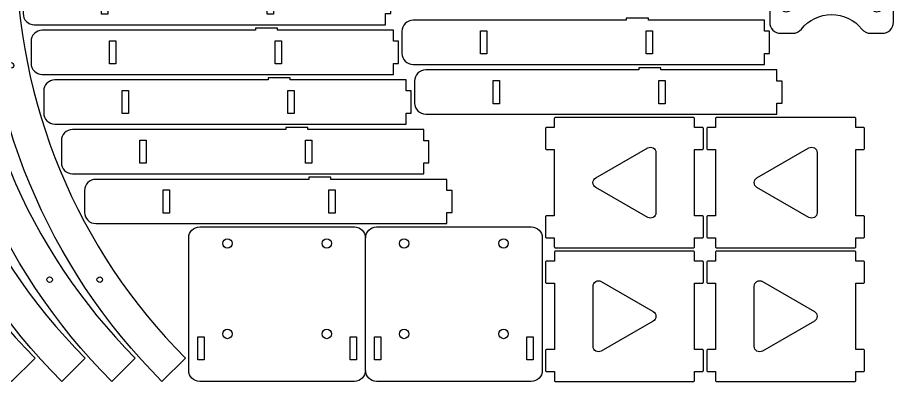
# Model space of a CAD drawing. Extents: x 1062 to 2256, y 2005 to 2885.
# Drawn here: x 1463 to 2256, y 2005 to 2334 of the extents above; entities that cross this region are included whole.
import ezdxf

# ---------------------------------------------------------------- set-up
doc = ezdxf.new("R2010")
doc.units = 0

# ---------------------------------------------------------------- blocks, each defined once
blk = doc.blocks.new('Part1627925601', base_point=(-553.11, -391.11))
at = {"layer": '1'}
blk.add_lwpolyline([(-369.9, 369.9, 0.414214), (-369.9, -369.9), (-391.11, -391.11, -0.414214), (-391.11, 391.11)], format="xyb", close=True, dxfattribs=at)
for centre in [(-447.43, 298.96), (-527.77, 104.98), (-527.77, -104.98), (-447.43, -298.96)]:
    blk.add_circle(centre, 2.5, dxfattribs=at)
blk = doc.blocks.new('Part320841708', base_point=(-553.11, -391.11))
at = {"layer": '1'}
blk.add_lwpolyline([(-369.9, 369.9, 0.414214), (-369.9, -369.9), (-391.11, -391.11, -0.414214), (-391.11, 391.11)], format="xyb", close=True, dxfattribs=at)
for centre in [(-447.43, 298.96), (-527.77, 104.98), (-527.77, -104.98), (-447.43, -298.96)]:
    blk.add_circle(centre, 2.5, dxfattribs=at)
blk = doc.blocks.new('Part1503427488', base_point=(-553.11, -391.11))
at = {"layer": '1'}
blk.add_lwpolyline([(-369.9, 369.9, 0.414214), (-369.9, -369.9), (-391.11, -391.11, -0.414214), (-391.11, 391.11)], format="xyb", close=True, dxfattribs=at)
for centre in [(-447.43, 298.96), (-527.77, 104.98), (-527.77, -104.98), (-447.43, -298.96)]:
    blk.add_circle(centre, 2.5, dxfattribs=at)
blk = doc.blocks.new('Part1490661415', base_point=(-553.11, -391.11))
at = {"layer": '1'}
blk.add_lwpolyline([(-369.9, 369.9, 0.414214), (-369.9, -369.9), (-391.11, -391.11, -0.414214), (-391.11, 391.11)], format="xyb", close=True, dxfattribs=at)
for centre in [(-447.43, 298.96), (-527.77, 104.98), (-527.77, -104.98), (-447.43, -298.96)]:
    blk.add_circle(centre, 2.5, dxfattribs=at)
blk = doc.blocks.new('Part207740717')
at = {"layer": '1'}
blk.add_lwpolyline([(332.7, 30), (328, 30), (328, 40), (223, 40), (223, 42), (203, 42), (203, 40), (10, 40, 0.414214), (0, 30), (0, 10, 0.414214), (10, 0), (328, 0), (328, 10), (332.7, 10)], format="xyb", close=True, dxfattribs=at)
for points in [[(76.76, 30.5), (76.76, 9.5), (71, 9.5), (71, 30.5)], [(226.76, 30.5), (226.76, 9.5), (221, 9.5), (221, 30.5)]]:
    blk.add_lwpolyline(points, close=True, dxfattribs=at)
blk = doc.blocks.new('Part683163400')
at = {"layer": '1'}
blk.add_lwpolyline([(332.7, 30), (328, 30), (328, 40), (223, 40), (223, 42), (203, 42), (203, 40), (10, 40, 0.414214), (0, 30), (0, 10, 0.414214), (10, 0), (328, 0), (328, 10), (332.7, 10)], format="xyb", close=True, dxfattribs=at)
for points in [[(76.76, 30.5), (76.76, 9.5), (71, 9.5), (71, 30.5)], [(226.76, 30.5), (226.76, 9.5), (221, 9.5), (221, 30.5)]]:
    blk.add_lwpolyline(points, close=True, dxfattribs=at)
blk = doc.blocks.new('Part443077091')
at = {"layer": '1'}
blk.add_lwpolyline([(332.7, 30), (328, 30), (328, 40), (223, 40), (223, 42), (203, 42), (203, 40), (10, 40, 0.414214), (0, 30), (0, 10, 0.414214), (10, 0), (328, 0), (328, 10), (332.7, 10)], format="xyb", close=True, dxfattribs=at)
for points in [[(76.76, 30.5), (76.76, 9.5), (71, 9.5), (71, 30.5)], [(226.76, 30.5), (226.76, 9.5), (221, 9.5), (221, 30.5)]]:
    blk.add_lwpolyline(points, close=True, dxfattribs=at)
blk = doc.blocks.new('Part402678086')
at = {"layer": '1'}
blk.add_lwpolyline([(332.7, 30), (328, 30), (328, 40), (223, 40), (223, 42), (203, 42), (203, 40), (10, 40, 0.414214), (0, 30), (0, 10, 0.414214), (10, 0), (328, 0), (328, 10), (332.7, 10)], format="xyb", close=True, dxfattribs=at)
for points in [[(76.76, 30.5), (76.76, 9.5), (71, 9.5), (71, 30.5)], [(226.76, 30.5), (226.76, 9.5), (221, 9.5), (221, 30.5)]]:
    blk.add_lwpolyline(points, close=True, dxfattribs=at)
blk = doc.blocks.new('Part1630296740')
at = {"layer": '1'}
blk.add_lwpolyline([(332.7, 30), (328, 30), (328, 40), (223, 40), (223, 42), (203, 42), (203, 40), (10, 40, 0.414214), (0, 30), (0, 10, 0.414214), (10, 0), (328, 0), (328, 10), (332.7, 10)], format="xyb", close=True, dxfattribs=at)
for points in [[(76.76, 30.5), (76.76, 9.5), (71, 9.5), (71, 30.5)], [(226.76, 30.5), (226.76, 9.5), (221, 9.5), (221, 30.5)]]:
    blk.add_lwpolyline(points, close=True, dxfattribs=at)
blk = doc.blocks.new('CommonPart84967061', base_point=(559.0774, 3))
at = {"layer": '1'}
blk.add_lwpolyline([(719.0774, 13, -0.41421356), (709.0774, 3), (569.0774, 3, -0.41421356), (559.0774, 13), (559.0774, 133, -0.41421356), (569.0774, 143), (709.0774, 143, -0.41421356), (719.0774, 133)], format="xyb", dxfattribs=at)
blk.add_lwpolyline([(719.0775, 133, -0.41421356), (729.0775, 143), (869.0775, 143, -0.41421356), (879.0775, 133), (879.0775, 13, -0.41421356), (869.0775, 3), (729.0775, 3, -0.41421356), (719.0775, 13)], format="xyb", close=True, dxfattribs=at)
for points in [[(572.9774, 43.5), (572.9774, 22.5), (567.1774, 22.5), (567.1774, 43.5)], [(710.9774, 43.5), (710.9774, 22.5), (705.1774, 22.5), (705.1774, 43.5)], [(732.9775, 43.5), (732.9775, 22.5), (727.1775, 22.5), (727.1775, 43.5)], [(870.9775, 43.5), (870.9775, 22.5), (865.1775, 22.5), (865.1775, 43.5)]]:
    blk.add_lwpolyline(points, close=True, dxfattribs=at)
for centre in [(594.0774, 128), (684.0774, 128), (754.0775, 128), (844.0775, 128), (594.0774, 46), (684.0774, 46), (754.0775, 46), (844.0775, 46)]:
    blk.add_circle(centre, 4.25, dxfattribs=at)
blk = doc.blocks.new('Part1818395234')
at = {"layer": '1'}
blk.add_lwpolyline([(332.7, 30), (328, 30), (328, 40), (223, 40), (223, 42), (203, 42), (203, 40), (10, 40, 0.414214), (0, 30), (0, 10, 0.414214), (10, 0), (328, 0), (328, 10), (332.7, 10)], format="xyb", close=True, dxfattribs=at)
for points in [[(76.76, 30.5), (76.76, 9.5), (71, 9.5), (71, 30.5)], [(226.76, 30.5), (226.76, 9.5), (221, 9.5), (221, 30.5)]]:
    blk.add_lwpolyline(points, close=True, dxfattribs=at)
blk = doc.blocks.new('Part1063627124')
at = {"layer": '1'}
blk.add_lwpolyline([(332.7, 30), (328, 30), (328, 40), (223, 40), (223, 42), (203, 42), (203, 40), (10, 40, 0.414214), (0, 30), (0, 10, 0.414214), (10, 0), (328, 0), (328, 10), (332.7, 10)], format="xyb", close=True, dxfattribs=at)
for points in [[(76.76, 30.5), (76.76, 9.5), (71, 9.5), (71, 30.5)], [(226.76, 30.5), (226.76, 9.5), (221, 9.5), (221, 30.5)]]:
    blk.add_lwpolyline(points, close=True, dxfattribs=at)
blk = doc.blocks.new('Part1012207816', base_point=(-59, -71.44))
at = {"layer": '1'}
for points in [[(59, 62.5, 0.414214), (58, 63.5), (50, 63.5), (50, 70.44, 0.414214), (49, 71.44), (31, 71.44, 0.414214), (30, 70.44), (30, 63.5), (-30, 63.5), (-30, 70.44, 0.414214), (-31, 71.44), (-49, 71.44, 0.414214), (-50, 70.44), (-50, 63.5), (-58, 63.5, 0.414214), (-59, 62.5), (-59, -62.5, 0.414214), (-58, -63.5), (-50, -63.5), (-50, -70.44, 0.414214), (-49, -71.44), (-31, -71.44, 0.414214), (-30, -70.44), (-30, -63.5), (30, -63.5), (30, -70.44, 0.414214), (31, -71.44), (49, -71.44, 0.414214), (50, -70.44), (50, -63.5), (58, -63.5, 0.414214), (59, -62.5)], [(31.47, -21, -0.57735), (27.14, -28.5), (-27.14, -28.5, -0.57735), (-31.47, -21), (-4.33, 26, -0.57735), (4.33, 26)]]:
    blk.add_lwpolyline(points, format="xyb", close=True, dxfattribs=at)
blk = doc.blocks.new('Part1419032042', base_point=(-59, -71.44))
at = {"layer": '1'}
for points in [[(59, 62.5, 0.414214), (58, 63.5), (50, 63.5), (50, 70.44, 0.414214), (49, 71.44), (31, 71.44, 0.414214), (30, 70.44), (30, 63.5), (-30, 63.5), (-30, 70.44, 0.414214), (-31, 71.44), (-49, 71.44, 0.414214), (-50, 70.44), (-50, 63.5), (-58, 63.5, 0.414214), (-59, 62.5), (-59, -62.5, 0.414214), (-58, -63.5), (-50, -63.5), (-50, -70.44, 0.414214), (-49, -71.44), (-31, -71.44, 0.414214), (-30, -70.44), (-30, -63.5), (30, -63.5), (30, -70.44, 0.414214), (31, -71.44), (49, -71.44, 0.414214), (50, -70.44), (50, -63.5), (58, -63.5, 0.414214), (59, -62.5)], [(31.47, -21, -0.57735), (27.14, -28.5), (-27.14, -28.5, -0.57735), (-31.47, -21), (-4.33, 26, -0.57735), (4.33, 26)]]:
    blk.add_lwpolyline(points, format="xyb", close=True, dxfattribs=at)
blk = doc.blocks.new('Part1689107957', base_point=(-59, -71.44))
at = {"layer": '1'}
for points in [[(59, 62.5, 0.414214), (58, 63.5), (50, 63.5), (50, 70.44, 0.414214), (49, 71.44), (31, 71.44, 0.414214), (30, 70.44), (30, 63.5), (-30, 63.5), (-30, 70.44, 0.414214), (-31, 71.44), (-49, 71.44, 0.414214), (-50, 70.44), (-50, 63.5), (-58, 63.5, 0.414214), (-59, 62.5), (-59, -62.5, 0.414214), (-58, -63.5), (-50, -63.5), (-50, -70.44, 0.414214), (-49, -71.44), (-31, -71.44, 0.414214), (-30, -70.44), (-30, -63.5), (30, -63.5), (30, -70.44, 0.414214), (31, -71.44), (49, -71.44, 0.414214), (50, -70.44), (50, -63.5), (58, -63.5, 0.414214), (59, -62.5)], [(31.47, -21, -0.57735), (27.14, -28.5), (-27.14, -28.5, -0.57735), (-31.47, -21), (-4.33, 26, -0.57735), (4.33, 26)]]:
    blk.add_lwpolyline(points, format="xyb", close=True, dxfattribs=at)
blk = doc.blocks.new('Part1544337814', base_point=(-59, -71.44))
at = {"layer": '1'}
for points in [[(59, 62.5, 0.414214), (58, 63.5), (50, 63.5), (50, 70.44, 0.414214), (49, 71.44), (31, 71.44, 0.414214), (30, 70.44), (30, 63.5), (-30, 63.5), (-30, 70.44, 0.414214), (-31, 71.44), (-49, 71.44, 0.414214), (-50, 70.44), (-50, 63.5), (-58, 63.5, 0.414214), (-59, 62.5), (-59, -62.5, 0.414214), (-58, -63.5), (-50, -63.5), (-50, -70.44, 0.414214), (-49, -71.44), (-31, -71.44, 0.414214), (-30, -70.44), (-30, -63.5), (30, -63.5), (30, -70.44, 0.414214), (31, -71.44), (49, -71.44, 0.414214), (50, -70.44), (50, -63.5), (58, -63.5, 0.414214), (59, -62.5)], [(31.47, -21, -0.57735), (27.14, -28.5), (-27.14, -28.5, -0.57735), (-31.47, -21), (-4.33, 26, -0.57735), (4.33, 26)]]:
    blk.add_lwpolyline(points, format="xyb", close=True, dxfattribs=at)
blk = doc.blocks.new('Part1453057055', base_point=(0, 0))
at = {"layer": '1'}
blk.add_lwpolyline([(140, 102, 0.414214), (130, 112), (107.5, 112, 0.414214), (102.5, 107), (102.5, 72, -0.414214), (97.5, 67), (42.5, 67, -0.414214), (37.5, 72), (37.5, 107, 0.414214), (32.5, 112), (10, 112, 0.414214), (0, 102), (0, 91.21, 0.228462), (3.77, 83.38, -0.482087), (3.77, 28.62, 0.228462), (0, 20.79), (0, 10, 0.414214), (10, 0), (24.31, 0, 0.250143), (32.62, 4.43, -0.533679), (107.38, 4.43, 0.250143), (115.69, 0), (130, 0, 0.414214), (140, 10), (140, 20.79, 0.228462), (136.23, 28.62, -0.482087), (136.23, 83.38, 0.228462), (140, 91.21)], format="xyb", close=True, dxfattribs=at)
for centre in [(25, 97), (115, 97), (25, 15), (115, 15)]:
    blk.add_circle(centre, 5.75, dxfattribs=at)

msp = doc.modelspace()

# ---------------------------------------------------------------- block references
at = {"layer": '1'}
for name, p in [('Part1627925601', (1295.41, 2004.74)), ('Part320841708', (1340.76, 2004.74)), ('Part1503427488', (1386.12, 2004.74)), ('Part1490661415', (1431.47, 2004.74)), ('Part1630296740', (1467.8, 2327.74)), ('Part1818395234', (1810.72, 2291.74)), ('Part402678086', (1475.02, 2282.74)), ('Part1063627124', (1822.17, 2246.74)), ('Part443077091', (1486.47, 2237.74)), ('Part207740717', (1502.45, 2192.74)), ('Part683163400', (1523.46, 2147.74)), ('CommonPart84967061', (1617.69, 2004.74))]:
    msp.add_blockref(name, p, dxfattribs=at)
for name, p, rotation in [('Part1453057055', (2143.61, 2459.93), 269.999999977959), ('Part1012207816', (2083.56, 2125.74), 90.0000001836389), ('Part1544337814', (2229.44, 2125.74), 90.0000001836389), ('Part1419032042', (1940.69, 2122.74), 269.999999977959), ('Part1689107957', (2086.56, 2122.74), 269.999999977959)]:
    msp.add_blockref(name, p, dxfattribs=dict(at, rotation=rotation))

doc.saveas('drawing.dxf')
